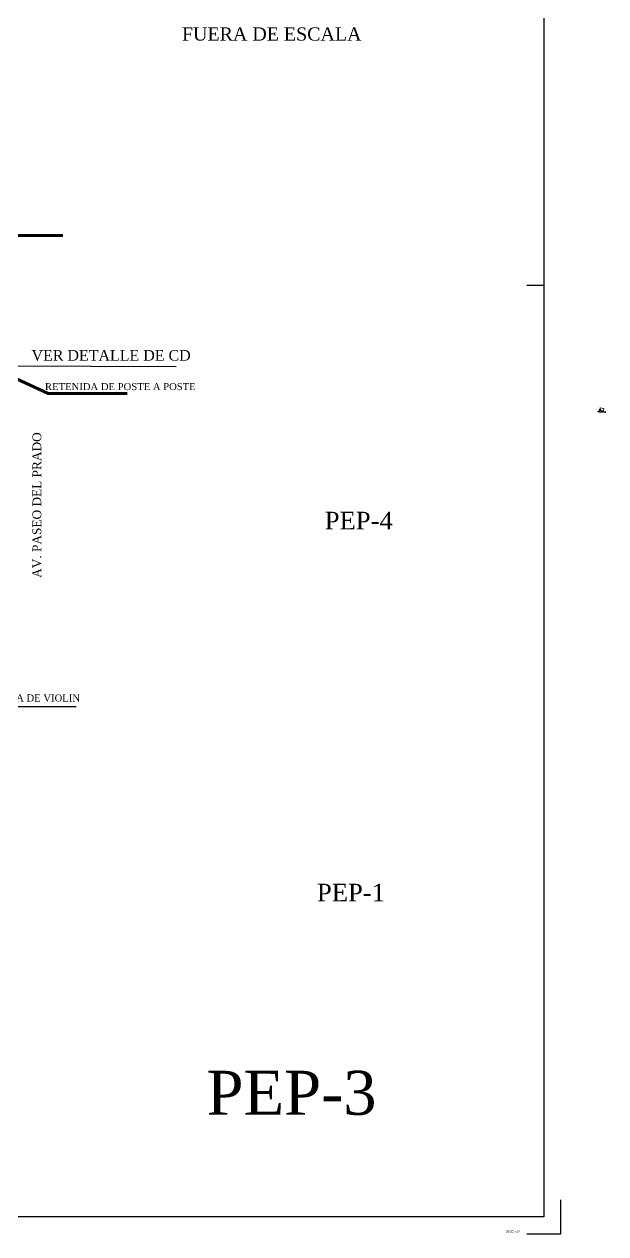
# Model space of a CAD drawing. Header units: millimetres. Extents: x 43 to 6542, y -5230 to -129.
# Drawn here: x 5061 to 6542, y -4961 to -1879 of the extents above; entities that cross this region are included whole.
import ezdxf

# ---------------------------------------------------------------- set-up
doc = ezdxf.new("R2010")
doc.units = ezdxf.units.MM
doc.linetypes.add('TLSIGC_004', pattern=[7, 4, -1, 1, -1])
doc.linetypes.add('TLSIGC_007', pattern=[28, 10, -1, 10, -1, 2, -1, 2, -1])
for name, color, linetype, lineweight in [('CONSTRUCCIONES 2008', 7, 'TLSIGC_004', 20), ('DATOS DE CARATULA', 160, 'Continuous', 5), ('DISTRITO', 42, 'TLSIGC_007', 60), ('LOTIFICACION 2001', 30, 'Continuous', 15), ('MARCOS CONSTRUCCION', 250, 'Continuous', 30), ('PLANO DE DETALLES', 253, 'Continuous', 30), ('REGISTRO AUXILIAR DISTRITO', 253, 'Continuous', 9), ('RETENIDAS POSTE - POSTE PROYECTADAS SECUNDARIAS', 1, 'Continuous', 60), ('VIAS DE COMUNICACION  2008', 7, 'TLSIGC_004', 20)]:
    doc.layers.add(name, color=color, linetype=linetype, lineweight=lineweight)
doc.styles.get("Standard").update_dxf_attribs({"font": 'times.ttf'})

msp = doc.modelspace()

# ---------------------------------------------------------------- linework, layer by layer
at = {"layer": 'CONSTRUCCIONES 2008'}
msp.add_lwpolyline([(6525.1, -2863.7), (6525.1, -2860.9), (6529, -2860.9), (6529, -2863.6), (6525.1, -2863.7)], dxfattribs=at)
at = {"layer": 'DISTRITO'}
msp.add_line((5018.4, -2417.6), (5158.7, -2417.6), dxfattribs=at)
at = {"layer": 'LOTIFICACION 2001'}
msp.add_lwpolyline([(6536.8, -2857.8), (6536.4, -2863.2), (6526.8, -2862.7), (6527.2, -2856.9), (6536.8, -2857.8)], dxfattribs=at)
at = {"layer": 'MARCOS CONSTRUCCION'}
msp.add_line((6384.1, -2545), (6340.9, -2545), dxfattribs=at)
for points in [[(172.5, -2545), (172.5, -172.5), (6384.1, -172.5), (6384.1, -4917.5), (86.3, -4917.5), (86.3, -2545), (258.8, -2545), (258.8, -4917.5), (258.8, -4788.1), (1898, -4788.1), (1898, -4917.5)], [(6340.9, -4960.6), (6427.2, -4960.6), (6427.2, -4874.3)]]:
    msp.add_lwpolyline(points, dxfattribs=at)
at = {"layer": 'PLANO DE DETALLES'}
for points in [[(5447.6, -2752.4), (5013.4, -2750.5), (5022.3, -2761.2)], [(4805.2, -3488.1), (4930.9, -3617.1), (5192.6, -3617.1), (5192.6, -3617.1)]]:
    msp.add_lwpolyline(points, dxfattribs=at)
at = {"layer": 'RETENIDAS POSTE - POSTE PROYECTADAS SECUNDARIAS'}
msp.add_lwpolyline([(5322.5, -2820.2), (5121.4, -2820.2), (4911.9, -2723.6), (4910.7, -2731.6)], dxfattribs=at)
at = {"layer": 'VIAS DE COMUNICACION  2008'}
msp.add_lwpolyline([(6541.9, -2866.5), (6521.7, -2865.5), (6521.6, -2867.1), (6541.9, -2868.1)], dxfattribs=at)

# ---------------------------------------------------------------- texts
at = {"layer": 'DATOS DE CARATULA'}
msp.add_text('FUERA DE ESCALA', height=33.646, dxfattribs=at).set_placement((5462.3, -1921))
msp.add_text('AV. PASEO DEL PRADO', height=22.431, rotation=90, dxfattribs=at).set_placement((5104.1, -3289.6))
at = {"layer": 'DISTRITO'}
for s, p in [('PEP-4', (5826.1, -3166.1)), ('PEP-1', (5806.3, -4113.7))]:
    msp.add_text(s, height=44.86, dxfattribs=at).set_placement(p)
at = {"layer": 'MARCOS CONSTRUCCION'}
msp.add_text('PEP-3', height=112.15, dxfattribs=at).set_placement((5525, -4657.4))
at = {"layer": 'PLANO DE DETALLES'}
msp.add_text('VER DETALLE DE CD', height=26.917, dxfattribs=at).set_placement((5079.3, -2736.3))
at = {"layer": 'REGISTRO AUXILIAR DISTRITO'}
msp.add_text('SIGC v10', height=5.61, dxfattribs=at).set_placement((6288.1, -4957.5))
at = {"layer": 'RETENIDAS POSTE - POSTE PROYECTADAS SECUNDARIAS'}
for s, p in [('RETENIDA DE POSTE A POSTE', (5113.5, -2811.4)), ('RETENIDA DE VIOLIN', (4924.3, -3604.6))]:
    msp.add_text(s, height=17.944, dxfattribs=at).set_placement(p)

doc.saveas('drawing.dxf')
